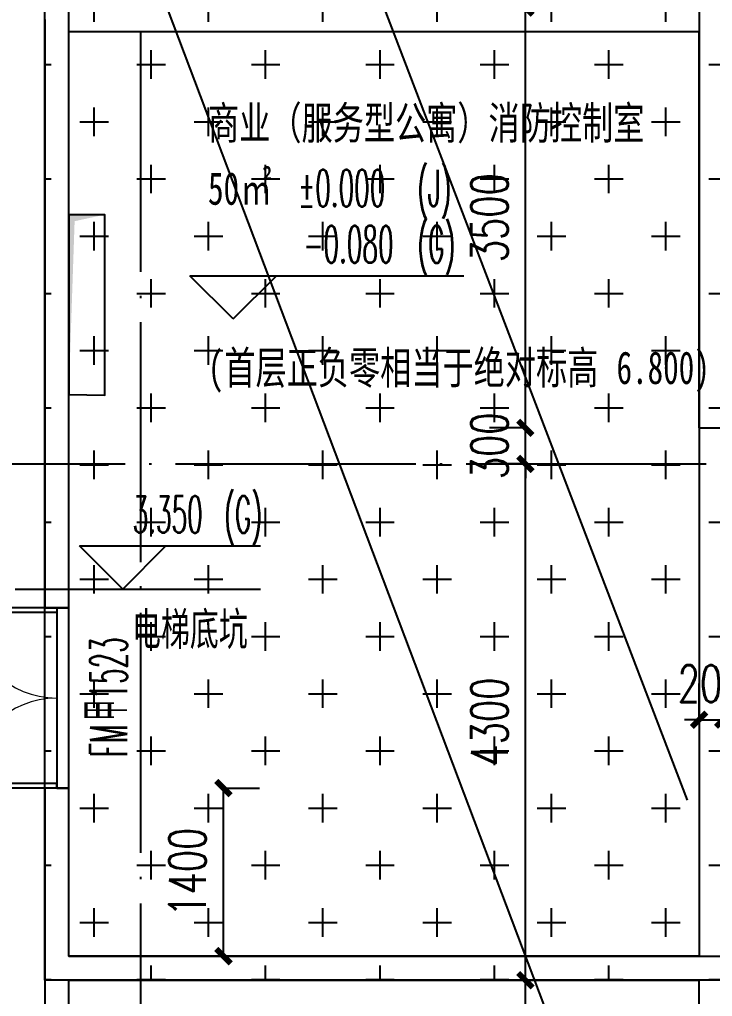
# Model space of a CAD drawing. Header units: millimetres. Extents: x 12325263 to 13848842, y -1463133 to 573208.
# Drawn here: x 12596787 to 12602558, y -622122 to -613987 of the extents above; entities that cross this region are included whole.
import ezdxf

# ---------------------------------------------------------------- set-up
doc = ezdxf.new("R2010")
doc.units = ezdxf.units.MM
doc.header["$LTSCALE"] = 1000
for name, pattern in [('ACAD_ISO02W100', [15, 12, -3]), ('DASHED2', [0.375, 0.25, -0.125]), ('DOTE', [2.42, 2, -0.2, 0.02, -0.2])]:
    doc.linetypes.add(name, pattern=pattern)
doc.layers.add('20230727修改', color=6, linetype='Continuous', plot=False)
for name, color, linetype in [('A-ANNO-DIMS', 83, 'Continuous'), ('A-ANNO-ELEV', 3, 'Continuous'), ('A-ANNO-TEXT', 7, 'Continuous'), ('A-AXIS', 16, 'DOTE'), ('A-WALL', 5, 'Continuous'), ('A-WALL-PATT', 8, 'Continuous'), ('AXIS', 3, 'Continuous'), ('DOOR_FIRE', 1, 'Continuous'), ('DOOR_FIRE_TEXT', 7, 'Continuous'), ('PUB_TEXT', 7, 'Continuous'), ('夹层', 35, 'Continuous'), ('建筑-楼板开洞', 251, 'Continuous'), ('投影线', 6, 'ACAD_ISO02W100')]:
    doc.layers.add(name, color=color, linetype=linetype)
doc.styles.add('_TCH_DIM', font='SIMPLEX.shx', dxfattribs={"width": 0.7, "bigfont": 'GBCBIG.shx'})
doc.styles.add('_TCH_DIM_T3', font='SIMPLEX.shx', dxfattribs={"width": 0.705882, "bigfont": 'GBCBIG.shx'})
doc.styles.add('_TCH_WINDOW', font='SIMPLEX', dxfattribs={"width": 0.7, "height": 3.5, "bigfont": 'GBCBIG'})
doc.styles.add('TITXV', font='', dxfattribs={"width": 0.7})
doc.styles.add('宋体', font='', dxfattribs={"width": 0.65})
doc.styles.get('TITXV').set_extended_font_data('SimSun')
doc.styles.get('宋体').set_extended_font_data('SimSun')
doc.dimstyles.new('_TCH_ARCH&&120', dxfattribs={"dimtxt": 306, "dimasz": 120, "dimexe": 300, "dimexo": 360, "dimgap": 147, "dimtad": 1, "dimdec": 0, "dimzin": 0, "dimdsep": 46, "dimtxsty": '_TCH_DIM_T3', "dimblk": 'ARCHTICK', "dimcen": 0.09, "dimclrt": 7, "dimazin": 2, "dimtfac": 1, "dimtdec": 0, "dimtix": 1, "dimtmove": 2, "dimatfit": 3, "dimfxl": 1, "dimfxlon": 1, "dimtolj": 1, "dimtzin": 0, "dimarcsym": 0})

# ---------------------------------------------------------------- blocks, each defined once
blk = doc.blocks.new('qlzw')
at = {"layer": 'A-AXIS'}
for p, q in [((12464366.8, 979489.8), (12464366.8, 1082089.8)), ((12411416.8, 1014189.8), (12486866.8, 1014189.8))]:
    blk.add_line(p, q, dxfattribs=at)
blk = doc.blocks.new('_ArchTick')
at = {"color": 0, "linetype": 'ByBlock', "const_width": 0.4}
blk.add_lwpolyline([(-0.5, -0.5), (0.5, 0.5)], dxfattribs=at)
blk = doc.blocks.new('*D2082')
at = {"layer": 'A-ANNO-DIMS', "color": 0, "lineweight": -2, "transparency": 16777216}
for p, q in [((12598484.5, -620386.8), (12598785.5, -620386.8)), ((12598485.5, -621786.8), (12598485.5, -620386.8)), ((12598484.5, -621786.8), (12598785.5, -621786.8))]:
    blk.add_line(p, q, dxfattribs=at)
at = {"layer": 'Defpoints', "color": 0, "transparency": 16777216}
for p in [(12597196.8, -620386.8), (12598485.5, -620386.8), (12597196.8, -621786.8)]:
    blk.add_point(p, dxfattribs=at)
at = {"layer": 'A-ANNO-DIMS', "color": 0, "lineweight": -2, "transparency": 16777216, "xscale": 120, "yscale": 120, "zscale": 120}
for p, rotation in [((12598485.5, -620386.8), 90), ((12598485.5, -621786.8), 270)]:
    blk.add_blockref('_ArchTick', p, dxfattribs=dict(at, rotation=rotation))
at = {"layer": 'A-ANNO-DIMS', "color": 7, "transparency": 16777216, "insert": (12598185.5, -621086.8), "char_height": 306, "attachment_point": 5, "rotation": 90, "style": '_TCH_DIM_T3'}
blk.add_mtext('\\A1;1400', dxfattribs=at)
blk = doc.blocks.new('*D2327')
at = {"layer": 'A-ANNO-DIMS', "color": 0, "lineweight": -2, "transparency": 16777216}
for p, q in [((12602446.8, -619818.2), (12602446.8, -619517.2)), ((12602646.8, -619818.2), (12602646.8, -619517.2)), ((12602446.8, -619817.2), (12602326.8, -619817.2)), ((12602446.8, -619817.2), (12602646.8, -619817.2)), ((12602646.8, -619817.2), (12602766.8, -619817.2))]:
    blk.add_line(p, q, dxfattribs=at)
at = {"layer": 'Defpoints', "color": 0, "transparency": 16777216}
for p in [(12602646.8, -619817.2), (12602446.8, -620486.8), (12602646.8, -620486.8)]:
    blk.add_point(p, dxfattribs=at)
at = {"layer": 'A-ANNO-DIMS', "color": 0, "lineweight": -2, "transparency": 16777216, "xscale": 120, "yscale": 120, "zscale": 120}
blk.add_blockref('_ArchTick', (12602446.8, -619817.2), dxfattribs=at)
at = {"layer": 'A-ANNO-DIMS', "color": 0, "lineweight": -2, "transparency": 16777216, "xscale": 120, "yscale": 120, "zscale": 120, "rotation": 180}
blk.add_blockref('_ArchTick', (12602646.8, -619817.2), dxfattribs=at)
at = {"layer": 'A-ANNO-DIMS', "color": 7, "transparency": 16777216, "insert": (12602546.8, -619517.2), "char_height": 306, "attachment_point": 5, "style": '_TCH_DIM_T3'}
blk.add_mtext('\\A1;200', dxfattribs=at)
blk = doc.blocks.new('*D2330')
at = {"layer": 'A-ANNO-DIMS', "color": 0, "lineweight": -2, "transparency": 16777216}
for p, q in [((12601001.4, -613886.8), (12600700.4, -613886.8)), ((12601000.4, -617386.8), (12601000.4, -613886.8)), ((12601001.4, -617386.8), (12600700.4, -617386.8))]:
    blk.add_line(p, q, dxfattribs=at)
at = {"layer": 'Defpoints', "color": 0, "transparency": 16777216}
for p in [(12601000.4, -613886.8), (12602346.8, -613886.8), (12602346.8, -617386.8)]:
    blk.add_point(p, dxfattribs=at)
at = {"layer": 'A-ANNO-DIMS', "color": 0, "lineweight": -2, "transparency": 16777216, "xscale": 120, "yscale": 120, "zscale": 120}
for p, rotation in [((12601000.4, -613886.8), 90), ((12601000.4, -617386.8), 270)]:
    blk.add_blockref('_ArchTick', p, dxfattribs=dict(at, rotation=rotation))
at = {"layer": 'A-ANNO-DIMS', "color": 7, "transparency": 16777216, "insert": (12600700.4, -615636.8), "char_height": 306, "attachment_point": 5, "rotation": 90, "style": '_TCH_DIM_T3'}
blk.add_mtext('\\A1;3500', dxfattribs=at)
blk = doc.blocks.new('*D2331')
at = {"layer": 'A-ANNO-DIMS', "color": 0, "lineweight": -2, "transparency": 16777216}
for p, q in [((12601000.4, -617386.8), (12601000.4, -617266.8)), ((12601001.4, -617386.8), (12600700.4, -617386.8)), ((12601000.4, -617686.8), (12601000.4, -617386.8)), ((12601001.4, -617686.8), (12600700.4, -617686.8)), ((12601000.4, -617686.8), (12601000.4, -617806.8))]:
    blk.add_line(p, q, dxfattribs=at)
at = {"layer": 'Defpoints', "color": 0, "transparency": 16777216}
for p in [(12601000.4, -617386.8), (12602346.8, -617386.8), (12602346.8, -617686.8)]:
    blk.add_point(p, dxfattribs=at)
at = {"layer": 'A-ANNO-DIMS', "color": 0, "lineweight": -2, "transparency": 16777216, "xscale": 120, "yscale": 120, "zscale": 120}
for p, rotation in [((12601000.4, -617386.8), 270), ((12601000.4, -617686.8), 90)]:
    blk.add_blockref('_ArchTick', p, dxfattribs=dict(at, rotation=rotation))
at = {"layer": 'A-ANNO-DIMS', "color": 7, "transparency": 16777216, "insert": (12600700.4, -617536.8), "char_height": 306, "attachment_point": 5, "rotation": 90, "style": '_TCH_DIM_T3'}
blk.add_mtext('\\A1;300', dxfattribs=at)
blk = doc.blocks.new('*D2332')
at = {"layer": 'A-ANNO-DIMS', "color": 0, "lineweight": -2, "transparency": 16777216}
for p, q in [((12601001.4, -617686.8), (12600700.4, -617686.8)), ((12601000.4, -621986.8), (12601000.4, -617686.8)), ((12601001.4, -621986.8), (12600700.4, -621986.8))]:
    blk.add_line(p, q, dxfattribs=at)
at = {"layer": 'Defpoints', "color": 0, "transparency": 16777216}
for p in [(12601000.4, -617686.8), (12602346.8, -617686.8), (12602346.8, -621986.8)]:
    blk.add_point(p, dxfattribs=at)
at = {"layer": 'A-ANNO-DIMS', "color": 0, "lineweight": -2, "transparency": 16777216, "xscale": 120, "yscale": 120, "zscale": 120}
for p, rotation in [((12601000.4, -617686.8), 90), ((12601000.4, -621986.8), 270)]:
    blk.add_blockref('_ArchTick', p, dxfattribs=dict(at, rotation=rotation))
at = {"layer": 'A-ANNO-DIMS', "color": 7, "transparency": 16777216, "insert": (12600700.4, -619836.8), "char_height": 306, "attachment_point": 5, "rotation": 90, "style": '_TCH_DIM_T3'}
blk.add_mtext('\\A1;4300', dxfattribs=at)
blk = doc.blocks.new('*D2333')
at = {"layer": 'A-ANNO-DIMS', "color": 0, "lineweight": -2, "transparency": 16777216}
for p, q in [((12601001.4, -621986.8), (12600700.4, -621986.8)), ((12601000.4, -624286.8), (12601000.4, -621986.8)), ((12601001.4, -624286.8), (12600700.4, -624286.8))]:
    blk.add_line(p, q, dxfattribs=at)
at = {"layer": 'Defpoints', "color": 0, "transparency": 16777216}
for p in [(12601000.4, -621986.8), (12602346.8, -621986.8), (12602346.8, -624286.8)]:
    blk.add_point(p, dxfattribs=at)
at = {"layer": 'A-ANNO-DIMS', "color": 0, "lineweight": -2, "transparency": 16777216, "xscale": 120, "yscale": 120, "zscale": 120}
for p, rotation in [((12601000.4, -621986.8), 90), ((12601000.4, -624286.8), 270)]:
    blk.add_blockref('_ArchTick', p, dxfattribs=dict(at, rotation=rotation))
at = {"layer": 'A-ANNO-DIMS', "color": 7, "transparency": 16777216, "insert": (12600700.4, -623136.8), "char_height": 306, "attachment_point": 5, "rotation": 90, "style": '_TCH_DIM_T3'}
blk.add_mtext('\\A1;2300', dxfattribs=at)
blk = doc.blocks.new('$DorLib2D$00000002')
for p, q in [((-0.5, 0), (-0.5, 0.4875)), ((-0.475, 0.4875), (-0.5, 0.4875)), ((-0.475, 0), (-0.475, 0.4875)), ((0.475, 0), (0.475, 0.4875)), ((0.475, 0.4875), (0.5, 0.4875)), ((0.5, 0), (0.5, 0.4875)), ((-0.5, 0), (-0.475, 0)), ((0.5, 0), (0.475, 0))]:
    blk.add_line(p, q)
at = {"lineweight": 13}
for centre, start, end in [((-0.4875, 0), 0, 88.5307), ((0.4875, 0), 91.4693, 180)]:
    blk.add_arc(centre, 0.4875, start, end, dxfattribs=at)

msp = doc.modelspace()

# ---------------------------------------------------------------- hatches: boundary and pattern name
at = {"layer": 'A-WALL-PATT'}
h = msp.add_hatch(dxfattribs=at)
h.set_pattern_fill('ANSI37', color=252, scale=150)
h.set_pattern_definition([(45, (-400000, 0), (-168.3798023, 168.3798023), []), (135, (-400000, 0), (-168.3798023, -168.3798023), [])])
edge = h.paths.add_edge_path()
edge.add_line((12617170, -539458), (12627664.7, -539458))
edge.add_line((12627664.7, -539458), (12617498.2, -546587.6))
edge.add_line((12617498.2, -546587.6), (12598406.6, -559976.1))
edge.add_line((12598406.6, -559976.1), (12585091.3, -540989.1))
edge.add_line((12585091.3, -540989.1), (12584144.7, -541197.3))
edge.add_line((12584144.7, -541197.3), (12583864.1, -542803.9))
edge.add_arc((12578880.4, -541928.7), 5060, 269.14738, 350.03971, ccw=False)
edge.add_arc((12578698.9, -554127.5), 7140.2, 89.14809, 125.03345)
edge.add_line((12574600, -548281), (12560037.5, -558490.6))
edge.add_line((12560037.5, -558490.6), (12559927.1, -558471.2))
edge.add_line((12559927.1, -558471.2), (12559927.1, -564050))
edge.add_line((12559927.1, -564050), (12558858.8, -564810))
edge.add_line((12558858.8, -564810), (12559927.1, -566333.2))
edge.add_line((12559927.1, -566333.2), (12559927.6, -588159))
edge.add_line((12559927.6, -588159), (12558263.3, -589586.8))
edge.add_line((12558263.3, -589586.8), (12557796.8, -589586.8))
edge.add_line((12557796.8, -589586.8), (12557796.8, -598151.2))
edge.add_line((12557796.8, -598151.2), (12560482.1, -600836.4))
edge.add_arc((12552451.5, -592361.2), 11675.6, 270.02561, 313.45682, ccw=False)
edge.add_line((12552456.7, -604036.8), (12551424.9, -604036.8))
edge.add_arc((12551424.9, -607536.8), 3500, 90, 186.80534)
edge.add_line((12547949.6, -607951.5), (12549871.4, -624055.3))
edge.add_line((12549871.4, -624055.3), (12550966.8, -633201.5))
edge.add_line((12550966.8, -633201.5), (12550966.8, -643886.8))
edge.add_line((12550966.8, -643886.8), (12550966.8, -653386.8))
edge.add_line((12550966.8, -653386.8), (12614072.2, -653386.8))
edge.add_line((12614072.2, -653386.8), (12616970.5, -653386.8))
edge.add_arc((12639113.3, -663769.1), 24455.9, 154.87893, 159.83059)
edge.add_arc((12619069.5, -656056.1), 3000, 166.12633, 249.14639)
edge.add_arc((12632240.8, -621479.9), 40000, 249.14639, 262.18067)
edge.add_line((12626798.8, -661108), (12526241.6, -661108))
edge.add_line((12526241.6, -661108), (12526241.6, -616108))
edge.add_line((12526241.6, -616108), (12504241.6, -616108))
edge.add_line((12504241.6, -616108), (12504241.6, -539458))
edge.add_line((12504241.6, -539458), (12586460, -539458))
edge.add_line((12586460, -539458), (12617170, -539458))
at = {"layer": '夹层'}
h = msp.add_hatch(dxfattribs=at)
h.set_pattern_fill('CROSS', color=256, scale=300)
h.set_pattern_definition([(0, (0, 0), (476.25, 476.25), [238.125, -714.375]), (90, (119.06, -119.06), (-476.25, 476.25), [238.125, -714.375])])
h.paths.add_polyline_path([(12596996.8, -604186.8), (12604046.8, -604186.8), (12604046.8, -611586.8), (12602646.8, -611586.8), (12602646.8, -621986.8), (12596996.8, -621986.8)])
at = {"layer": '建筑-楼板开洞'}
h = msp.add_hatch(color=256, dxfattribs=at)
h.dxf.hatch_style = 1
h.paths.add_polyline_path([(12597196.8, -617109.9), (12597196.8, -615611.8), (12597496.8, -615611.8), (12597246, -615666.1)])

# ---------------------------------------------------------------- linework, layer by layer
at = {"layer": '20230727修改'}
msp.add_lwpolyline([(12602446.8, -625610.1), (12447801, -216314.2), (12602346.8, -620486.8)], dxfattribs=at)
at = {"layer": 'A-ANNO-ELEV'}
for p, q in [((12598566.2, -616480), (12598206.2, -616120)), ((12598206.2, -616120), (12600486.2, -616120)), ((12598566.2, -616480), (12598926.2, -616120)), ((12597646.2, -618729.6), (12597286.2, -618369.6)), ((12597286.2, -618369.6), (12598793.2, -618369.6)), ((12597646.2, -618729.6), (12598006.2, -618369.6))]:
    msp.add_line(p, q, dxfattribs=at)
at = {"layer": 'A-WALL'}
for p, q in [((12596996.8, -613986.8), (12596996.8, -618886.8)), ((12597196.8, -614086.8), (12602446.8, -614086.8)), ((12597196.8, -618886.8), (12597196.8, -614086.8)), ((12602446.8, -617386.8), (12602446.8, -614086.8)), ((12602446.8, -617386.8), (12603196.8, -617386.8)), ((12596996.8, -618886.8), (12597196.8, -618886.8)), ((12597196.8, -620386.8), (12596996.8, -620386.8)), ((12596996.8, -620386.8), (12596996.8, -621886.8)), ((12597196.8, -621786.8), (12597196.8, -620386.8)), ((12597196.8, -621786.8), (12602546.8, -621786.8)), ((12602546.8, -621786.8), (12604147.2, -621786.8)), ((12596996.8, -621886.8), (12596996.8, -624886.8)), ((12597196.8, -624886.8), (12597196.8, -621986.8)), ((12597196.8, -621986.8), (12602446.8, -621986.8)), ((12602446.8, -628536.8), (12602446.8, -621986.8))]:
    msp.add_line(p, q, dxfattribs=at)
at = {"layer": 'AXIS'}
msp.add_line((12596750, -618729.6), (12598793.2, -618729.6), dxfattribs=at)
at = {"layer": 'DOOR_FIRE'}
msp.add_lwpolyline([(12597196.8, -618886.8), (12597096.8, -618886.8), (12597096.8, -620386.8), (12597196.8, -620386.8)], close=True, dxfattribs=at)
at = {"layer": '夹层'}
for points in [[(12596996.8, -604186.8), (12604046.8, -604186.8), (12604046.8, -611586.8), (12602646.8, -611586.8), (12602646.8, -621986.8), (12596996.8, -621986.8)], [(12597196.8, -604386.8), (12603846.8, -604386.8), (12603846.8, -611386.8), (12602446.8, -611386.8), (12602446.8, -621786.8), (12597196.8, -621786.8)]]:
    msp.add_lwpolyline(points, close=True, dxfattribs=at)
at = {"layer": '建筑-楼板开洞'}
msp.add_lwpolyline([(12597196.8, -615611.8), (12597196.8, -617109.9), (12597496.8, -617113.7), (12597496.8, -615611.8)], close=True, dxfattribs=at)

# ---------------------------------------------------------------- block references
at = {"layer": 'DOOR_FIRE', "xscale": -1500, "yscale": -1500, "zscale": 200, "rotation": 270}
msp.add_blockref('$DorLib2D$00000002', (12597096.8, -619636.8), dxfattribs=at)
at = {"layer": '投影线', "linetype": 'DASHED2', "ltscale": 2}
msp.add_blockref('qlzw', (133430, -1631876.5), dxfattribs=at)

# ---------------------------------------------------------------- texts
at = {"layer": 'A-ANNO-TEXT'}
for s, height, style, width, p in [('商业（服务型公寓）消防控制室', 271.899, 'TITXV', 0.7, (12598356.8, -614983.8)), ('(J)', 306, '_TCH_DIM', 0.494118, (12600098.6, -615544)), ('50', 271.9, 'TITXV', 0.7, (12598356.8, -615529.1)), ('㎡', 271.9, 'TITXV', 0.7, (12598629, -615529.1)), ('%%P0.000', 306, '_TCH_DIM', 0.494118, (12599107.4, -615544)), ('(G)', 306, '_TCH_DIM', 0.494118, (12600098.6, -616012)), ('-0.080', 306, '_TCH_DIM', 0.494118, (12599150.6, -616012)), ('(', 271.9, 'TITXV', 0.7, (12598356.8, -617021.8)), ('首层正负零相当于绝对标高', 271.899, 'TITXV', 0.7, (12598492.9, -617021.8)), ('6.800)', 271.9, 'TITXV', 0.7, (12601759.3, -617021.8)), ('3.350', 306, '_TCH_DIM', 0.494118, (12597730, -618261.6)), ('(G)', 306, '_TCH_DIM', 0.494118, (12598490.8, -618261.6))]:
    msp.add_text(s, height=height, dxfattribs=dict(at, style=style, width=width)).set_placement(p)
at = {"layer": 'DOOR_FIRE_TEXT', "style": '_TCH_WINDOW'}
for s, height, width, p in [('1523', 306, 0.494118, (12597682.7, -619649.1)), ('甲', 347.2, 0.7, (12597682.7, -619826.1)), ('FM', 306, 0.494118, (12597682.7, -620128.5))]:
    msp.add_text(s, height=height, rotation=90, dxfattribs=dict(at, width=width)).set_placement(p)
at = {"layer": 'PUB_TEXT', "style": '宋体', "width": 0.65}
msp.add_text('电梯底坑', height=271.9, dxfattribs=at).set_placement((12597723.5, -619197.6))

# ---------------------------------------------------------------- dimensions: what is measured, and where the dimension line sits
at = {"layer": 'A-ANNO-DIMS'}
for p1, p2, distance, picture, middle in [((12602346.8, -617386.8), (12602346.8, -613886.8), 1346.5, '*D2330', (12600700.4, -615636.8)), ((12602346.8, -617686.8), (12602346.8, -617386.8), 1346.5, '*D2331', (12600700.4, -617536.8)), ((12602346.8, -621986.8), (12602346.8, -617686.8), 1346.5, '*D2332', (12600700.4, -619836.8)), ((12602446.8, -620486.8), (12602646.8, -620486.8), 669.6, '*D2327', (12602546.8, -619517.2)), ((12597196.8, -621786.8), (12597196.8, -620386.8), -1288.7, '*D2082', (12598185.5, -621086.8)), ((12602346.8, -624286.8), (12602346.8, -621986.8), 1346.5, '*D2333', (12600700.4, -623136.8))]:
    dim = msp.add_aligned_dim(p1=p1, p2=p2, distance=distance, dimstyle='_TCH_ARCH&&120', dxfattribs=at)
    dim.commit()
    dim.dimension.update_dxf_attribs({"geometry": picture, "text_midpoint": middle})

doc.saveas('drawing.dxf')
